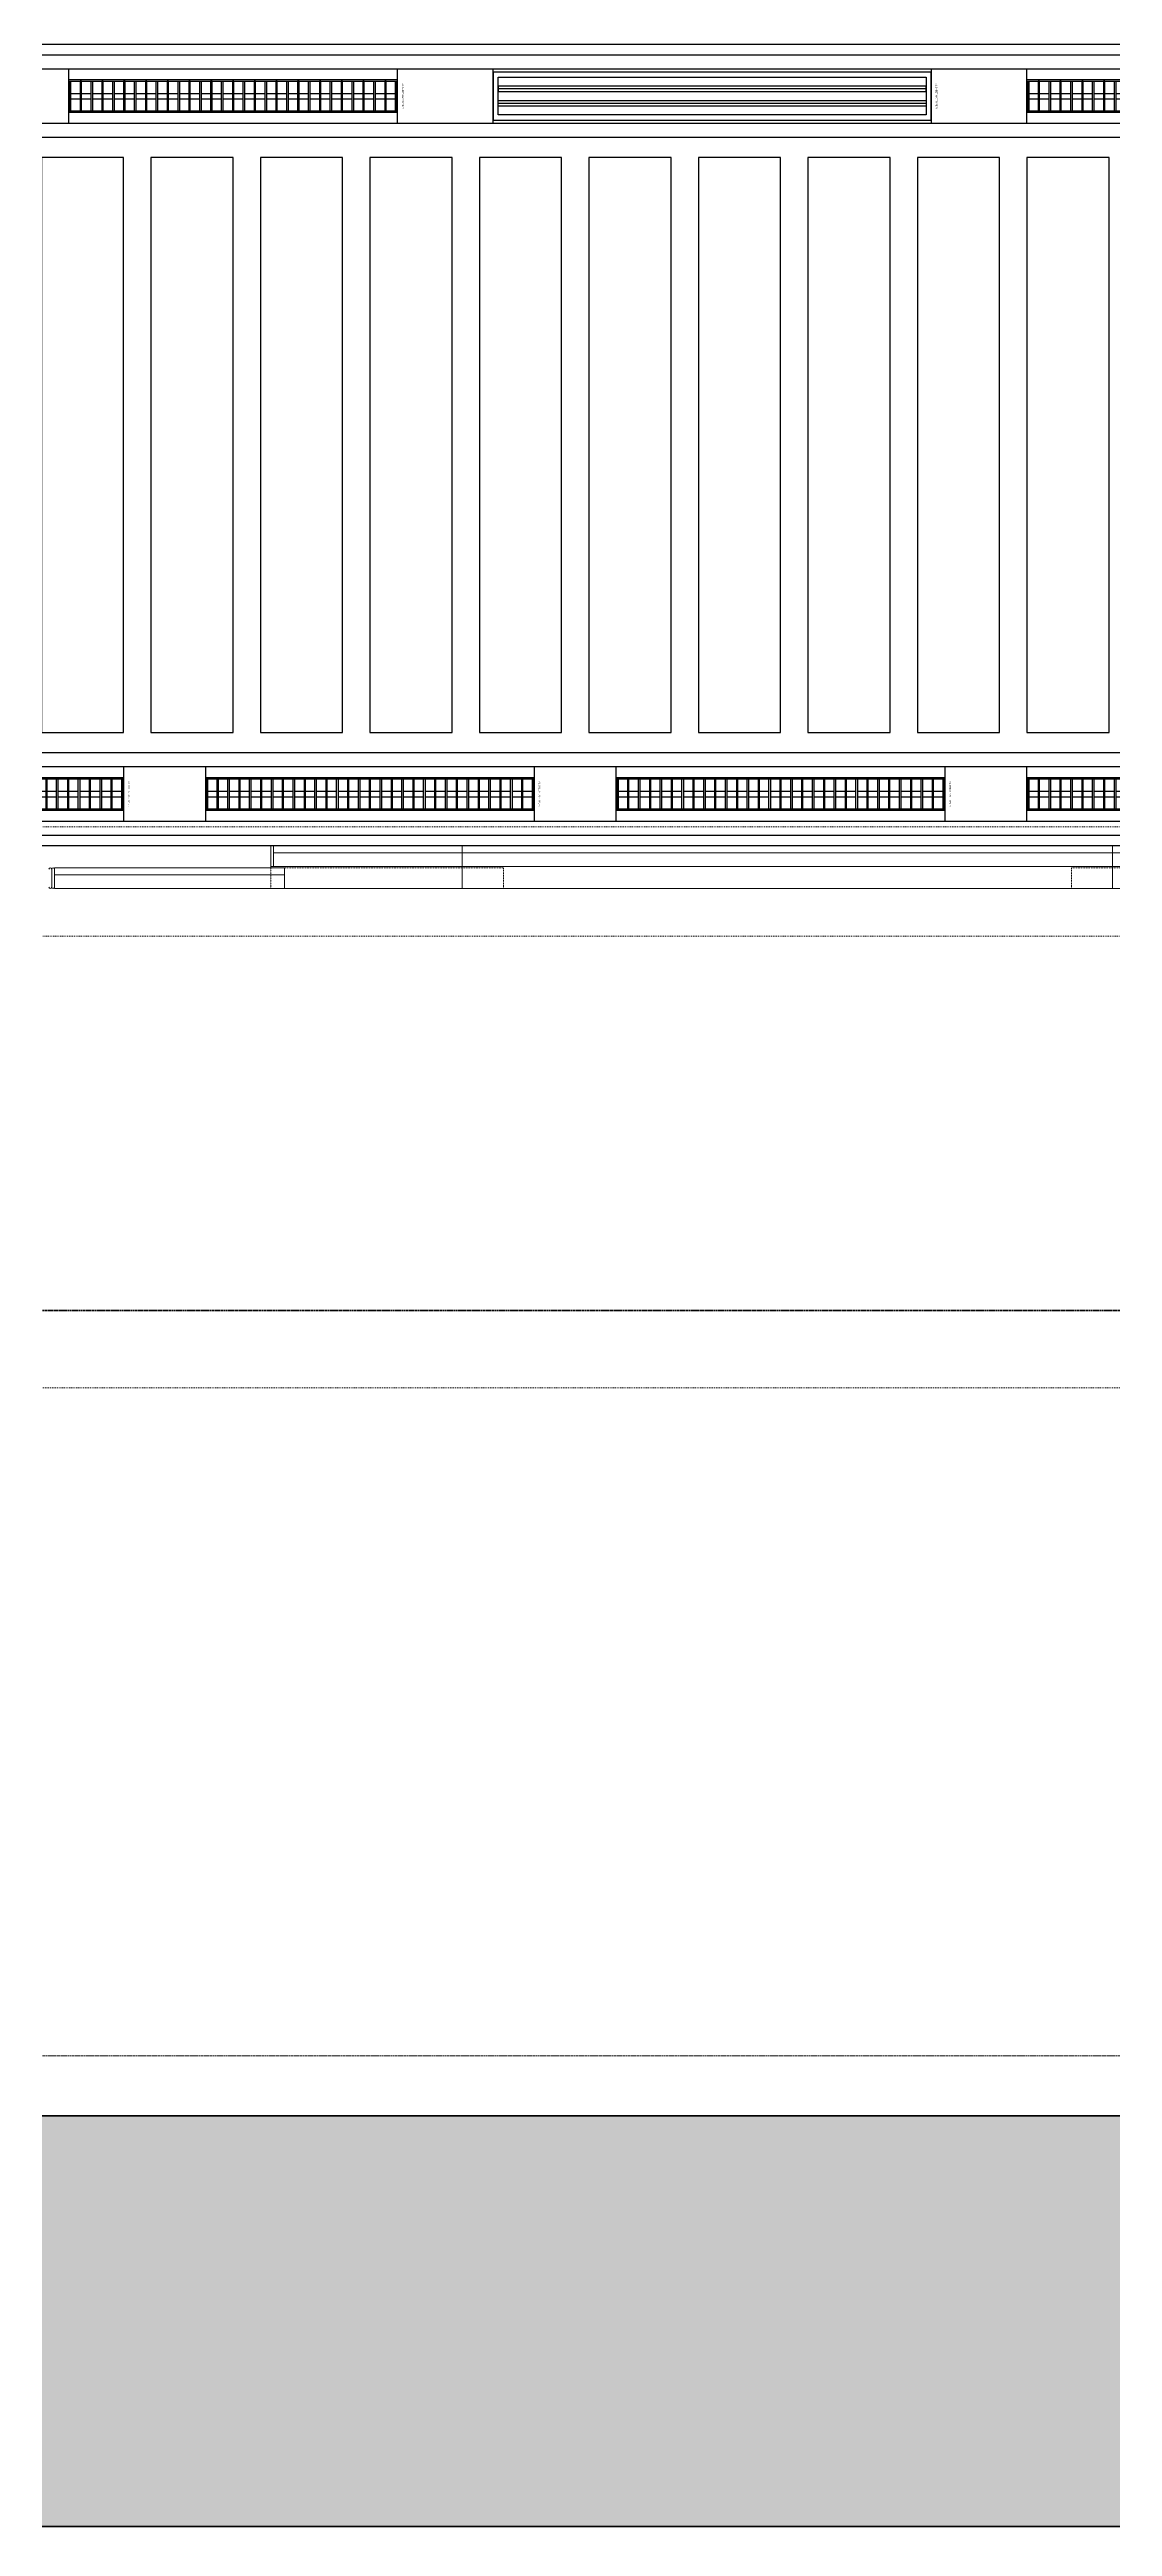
# Model space of a CAD drawing. Header units: millimetres. Extents: x -853228 to -744682, y -17776 to 32484.
# Drawn here: x -846503 to -842620, y -6041 to 3009 of the extents above; entities that cross this region are included whole.
import ezdxf
from ezdxf.enums import TextEntityAlignment as Align
from ezdxf.xclip import XClip

# ---------------------------------------------------------------- set-up
doc = ezdxf.new("R2010")
doc.units = ezdxf.units.MM
doc.header["$XCLIPFRAME"] = 0
for name, pattern in [('DASH', [6.35, 3.175, -3.175]), ('DPA_Grid _ Level 100', [10, 5.5, -1.6, 1.3, -1.6]), ('DPA_Hidden 500', [1.4, 0.8, -0.6])]:
    doc.linetypes.add(name, pattern=pattern)
for name, color, linetype in [('000 - WIPEOUT', 250, 'Continuous'), ('001 - ASCESSORIES', 251, 'Continuous'), ('008 - LIGHTING', 1, 'Continuous'), ('A04_TUBE SERIES', 2, 'Continuous'), ('A11_ALU.SOLID SHEET', 2, 'Continuous')]:
    doc.layers.add(name, color=color, linetype=linetype)
for name, color, linetype, lineweight in [('A-FLOR-E', 2, 'Continuous', 35), ('A-GENM', 1, 'Continuous', 9), ('A-GENM-HDLN', 2, 'DPA_Hidden 500', 9), ('A-WALL', 5, 'Continuous', 35), ('A-WALL-PATT', 1, 'Continuous', 9), ('G-ANNO-SECL', 3, 'Continuous', 9), ('Q-SPCQ', 2, 'Continuous', 9), ('Q-SPCQ-HDLN', 2, 'DASH', 9), ('S-GRID', 251, 'Continuous', 9)]:
    doc.layers.add(name, color=color, linetype=linetype, lineweight=lineweight)

# ---------------------------------------------------------------- blocks, each defined once
blk = doc.blocks.new('DPA_Speciality_PlatformScreenDoor - Length_135300-12767973-4281-01 ENLARGED LOWER PLATFORM LEVEL - REFLECTED CEILING PLAN - SHEET 2')
at = {"layer": 'A-GENM'}
for p, q in [((128962.5, -250), (129030.8, -250)), ((129030.8, -250), (128962.5, -250)), ((129057.5, -250), (128967.5, -250)), ((128967.5, -250), (129057.5, -250)), ((129031.6, -250), (129160.3, -250)), ((129160.3, -250), (129031.6, -250)), ((129067.5, -250), (129157.5, -250)), ((129157.5, -250), (129067.5, -250)), ((126740.3, -330), (126864.1, -330)), ((126750.9, -330), (126804, -330)), ((126800.4, -330), (126853.5, -330)), ((128232.8, -330), (128356.6, -330)), ((128243.4, -330), (128296.5, -330)), ((128292.9, -330), (128346, -330))]:
    blk.add_line(p, q, dxfattribs=at)
at = {"layer": 'A-GENM-HDLN'}
for p, q in [((124887.5, -175), (125737.5, -175)), ((125737.5, -250), (125737.5, -175)), ((127812.5, -250), (127812.5, -175)), ((128662.5, -175), (127812.5, -175)), ((128662.5, -175), (128662.5, -250)), ((124887.5, -250), (125737.5, -250)), ((128662.5, -250), (127812.5, -250))]:
    blk.add_line(p, q, dxfattribs=at)
at = {"layer": 'Q-SPCQ', "linetype": 'DASH', "lineweight": 9}
blk.add_line((61742.7, 1650), (132340.1, 1650), dxfattribs=at)
at = {"layer": 'Q-SPCQ'}
for p, q in [((124887.5, -175), (125587.5, -175)), ((125587.5, -175), (125587.5, -330)), ((125587.5, -175), (127962.5, -175)), ((125587.5, -330), (125587.5, -175)), ((125587.5, -200), (125587.5, -175.9)), ((125587.5, -175.9), (125587.5, -200)), ((127962.5, -175), (127962.5, -330)), ((127962.5, -175), (128662.5, -175)), ((127962.5, -330), (127962.5, -175)), ((127962.5, -200), (127962.5, -175.9)), ((127962.5, -175.9), (127962.5, -200)), ((128612.5, -175), (129452.5, -175)), ((129452.5, -175), (128612.5, -175)), ((128612.5, -175), (128612.5, -225)), ((128612.5, -225), (128612.5, -175)), ((129422.5, -175), (128642.5, -175)), ((128642.5, -175), (129422.5, -175)), ((128642.5, -175), (129422.5, -175)), ((129422.5, -175), (128642.5, -175)), ((129452.5, -225), (129452.5, -175)), ((129452.5, -225), (129452.5, -175)), ((129452.5, -180), (129452.5, -245)), ((129452.5, -245), (129452.5, -180)), ((129462.5, -245), (129462.5, -180)), ((129462.5, -180), (129462.5, -245)), ((129462.5, -180), (129462.5, -245)), ((129462.5, -245), (129462.5, -180)), ((125587.5, -255), (124897.5, -255)), ((124897.5, -255), (125587.5, -255)), ((125587.5, -305), (125587.5, -200)), ((125587.5, -200), (125587.5, -305)), ((127962.5, -255), (125587.5, -255)), ((125587.5, -255), (127962.5, -255)), ((125587.5, -255), (125587.5, -305)), ((125587.5, -255), (125587.5, -305)), ((125587.5, -305), (125587.5, -255)), ((125587.5, -255), (125587.5, -305)), ((127912.5, -255), (125637.5, -255)), ((125637.5, -255), (127912.5, -255)), ((125647.5, -255), (127902.5, -255)), ((127902.5, -255), (125647.5, -255)), ((127962.5, -305), (127962.5, -200)), ((127962.5, -200), (127962.5, -305)), ((127962.5, -255), (128652.5, -255)), ((128652.5, -255), (127962.5, -255)), ((127962.5, -255), (127962.5, -305)), ((127962.5, -305), (127962.5, -255)), ((127962.5, -305), (127962.5, -255)), ((127962.5, -255), (127962.5, -305)), ((128012.5, -255), (128602.5, -255)), ((128602.5, -255), (128012.5, -255)), ((128602.5, -255), (128022.5, -255)), ((128022.5, -255), (128602.5, -255)), ((129452.5, -225), (128612.5, -225)), ((128612.5, -225), (129452.5, -225)), ((128612.5, -250), (128612.5, -225)), ((128612.5, -250), (128612.5, -225)), ((129452.5, -225), (128612.5, -225)), ((128612.5, -225), (128612.5, -250)), ((128612.5, -250), (128612.5, -225)), ((128612.5, -225), (129452.5, -225)), ((128612.5, -225), (129452.5, -225)), ((129452.5, -225), (128612.5, -225)), ((129452.5, -250), (128612.5, -250)), ((128612.5, -250), (129452.5, -250)), ((128612.5, -250), (129452.5, -250)), ((129452.5, -250), (128612.5, -250)), ((128642.5, -225), (129422.5, -225)), ((129422.5, -225), (128642.5, -225)), ((129422.5, -225), (128642.5, -225)), ((128642.5, -225), (129422.5, -225)), ((128652.5, -255), (128652.5, -330)), ((128662.5, -255), (128652.5, -255)), ((128652.5, -255), (128662.5, -255)), ((128652.5, -330), (128652.5, -255)), ((128652.5, -305), (128652.5, -255)), ((128652.5, -305), (128652.5, -255)), ((128662.5, -225), (129402.5, -225)), ((129402.5, -225), (128662.5, -225)), ((128662.5, -225), (129402.5, -225)), ((129402.5, -225), (128662.5, -225)), ((128662.5, -250), (129402.5, -250)), ((129402.5, -250), (128662.5, -250)), ((128662.5, -250), (129402.5, -250)), ((129402.5, -250), (128662.5, -250)), ((128662.5, -330), (128662.5, -250)), ((128662.5, -250), (128662.5, -305)), ((128662.5, -330), (128662.5, -255)), ((128662.5, -255), (128662.5, -330)), ((129452.5, -225), (129452.5, -250)), ((129452.5, -250), (129452.5, -225)), ((129452.5, -250), (129452.5, -225)), ((129452.5, -225), (129452.5, -250)), ((124887.5, -330), (125587.5, -330)), ((125587.5, -305), (124897.5, -305)), ((125587.5, -305), (124897.5, -305)), ((124897.5, -305), (125587.5, -305)), ((124897.5, -330), (125587.5, -330)), ((125577.5, -305), (125587.5, -305)), ((125587.5, -330), (125577.5, -330)), ((125587.5, -329.1), (125587.5, -305)), ((127962.5, -305), (125587.5, -305)), ((125587.5, -305), (125597.5, -305)), ((125587.5, -330), (125587.5, -305)), ((125587.5, -305), (125587.5, -330)), ((127962.5, -305), (125587.5, -305)), ((125587.5, -305), (127962.5, -305)), ((125587.5, -305), (125587.5, -329.1)), ((125587.5, -330), (125587.5, -305)), ((125587.5, -305), (125587.5, -330)), ((125587.5, -330), (127962.5, -330)), ((125597.5, -330), (125587.5, -330)), ((125587.5, -330), (127962.5, -330)), ((125597.5, -305), (127952.5, -305)), ((125597.5, -305), (127952.5, -305)), ((127952.5, -305), (125597.5, -305)), ((127952.5, -330), (125597.5, -330)), ((125597.5, -330), (127952.5, -330)), ((127952.5, -330), (125597.5, -330)), ((127912.5, -305), (125637.5, -305)), ((125637.5, -305), (127912.5, -305)), ((127902.5, -305), (125647.5, -305)), ((125647.5, -305), (127902.5, -305)), ((127902.5, -305), (125647.5, -305)), ((125647.5, -305), (127902.5, -305)), ((125647.5, -305), (127902.5, -305)), ((127902.5, -305), (125647.5, -305)), ((127902.5, -330), (125647.5, -330)), ((125647.5, -330), (127902.5, -330)), ((127902.5, -330), (125647.5, -330)), ((125647.5, -330), (127902.5, -330)), ((127952.5, -305), (127962.5, -305)), ((127962.5, -330), (127952.5, -330)), ((127962.5, -329.1), (127962.5, -305)), ((127962.5, -305), (127972.5, -305)), ((128652.5, -305), (127962.5, -305)), ((127962.5, -305), (127962.5, -330)), ((127962.5, -330), (127962.5, -305)), ((127962.5, -305), (128652.5, -305)), ((128652.5, -305), (127962.5, -305)), ((127962.5, -305), (127962.5, -329.1)), ((127962.5, -330), (127962.5, -305)), ((127962.5, -305), (127962.5, -330)), ((127962.5, -330), (128662.5, -330)), ((127962.5, -330), (128652.5, -330)), ((127972.5, -330), (127962.5, -330)), ((127972.5, -305), (128652.5, -305)), ((128652.5, -305), (127972.5, -305)), ((127972.5, -305), (128652.5, -305)), ((128652.5, -330), (127972.5, -330)), ((128652.5, -330), (127972.5, -330)), ((127972.5, -330), (128652.5, -330)), ((128012.5, -305), (128602.5, -305)), ((128602.5, -305), (128012.5, -305)), ((128022.5, -305), (128602.5, -305)), ((128602.5, -305), (128022.5, -305)), ((128022.5, -305), (128602.5, -305)), ((128602.5, -305), (128022.5, -305)), ((128602.5, -305), (128022.5, -305)), ((128022.5, -305), (128602.5, -305)), ((128022.5, -330), (128602.5, -330)), ((128602.5, -330), (128022.5, -330)), ((128022.5, -330), (128602.5, -330)), ((128602.5, -330), (128022.5, -330)), ((128652.5, -330), (128652.5, -305)), ((128652.5, -330), (128652.5, -305)), ((128652.5, -305), (128652.5, -330)), ((128652.5, -330), (128652.5, -305)), ((128652.5, -330), (128662.5, -330)), ((128662.5, -330), (128652.5, -330)), ((128662.5, -305), (128662.5, -329.1))]:
    blk.add_line(p, q, dxfattribs=at)
for centre, start, end in [((129457.5, -180), 0, 180), ((129457.5, -180), 135, 180), ((129457.5, -180), 60, 120), ((129457.5, -180), 360, 30), ((129467.5, -180), 0, 180), ((129467.5, -180), 150, 180), ((129467.5, -180), 60, 120), ((129457.5, -245), 180, 210), ((129457.5, -245), 180, 0), ((129457.5, -245), 240, 300), ((129457.5, -245), 330, 0), ((129467.5, -245), 180, 210), ((129467.5, -245), 180, 360), ((129467.5, -245), 240, 300)]:
    blk.add_arc(centre, 5, start, end, dxfattribs=at)
at = {"layer": 'Q-SPCQ-HDLN'}
for p, q in [((132340.1, 0), (61742.7, 0)), ((132340.1, -330), (61742.7, -330)), ((132340.1, -400), (61742.7, -400))]:
    blk.add_line(p, q, dxfattribs=at)
blk = doc.blocks.new('*U393')
at = {"layer": 'S-GRID', "linetype": 'DPA_Grid _ Level 100'}
blk.add_line((22800, -7900), (-50209.7, -7900), dxfattribs=at)
blk = doc.blocks.new('DPA_Speciality_PlatformScreenDoor - Length_135300-12767973-4180-01 LOWER PLATFORM LEVEL - REFLECTED CEILING PLAN')
at = {"layer": 'A-GENM'}
for p, q in [((128962.5, -250), (129152.6, -250)), ((129152.6, -250), (128962.5, -250)), ((129057.5, -250), (128967.5, -250)), ((128967.5, -250), (129057.5, -250)), ((129067.5, -250), (129157.5, -250)), ((129157.5, -250), (129067.5, -250)), ((126740.3, -330), (126864.1, -330)), ((126750.9, -330), (126804, -330)), ((126800.4, -330), (126853.5, -330)), ((128232.8, -330), (128356.6, -330)), ((128243.4, -330), (128296.5, -330)), ((128292.9, -330), (128346, -330))]:
    blk.add_line(p, q, dxfattribs=at)
at = {"layer": 'A-GENM-HDLN'}
for p, q in [((124887.5, -175), (125737.5, -175)), ((125737.5, -250), (125737.5, -175)), ((127812.5, -250), (127812.5, -175)), ((128662.5, -175), (127812.5, -175)), ((128662.5, -175), (128662.5, -250)), ((124887.5, -250), (125737.5, -250)), ((128662.5, -250), (127812.5, -250))]:
    blk.add_line(p, q, dxfattribs=at)
at = {"layer": 'Q-SPCQ', "linetype": 'DASH'}
blk.add_line((1000, 1650), (134300, 1650), dxfattribs=at)
at = {"layer": 'Q-SPCQ'}
for p, q in [((124887.5, -175), (125587.5, -175)), ((125587.5, -175), (125587.5, -330)), ((125587.5, -175), (127962.5, -175)), ((125587.5, -330), (125587.5, -175)), ((127962.5, -175), (127962.5, -330)), ((127962.5, -175), (128662.5, -175)), ((127962.5, -330), (127962.5, -175)), ((128612.5, -175), (129452.5, -175)), ((129452.5, -175), (128612.5, -175)), ((128612.5, -175), (128612.5, -225)), ((128612.5, -225), (128612.5, -175)), ((129422.5, -175), (128642.5, -175)), ((128642.5, -175), (129422.5, -175)), ((128642.5, -175), (129422.5, -175)), ((129422.5, -175), (128642.5, -175)), ((129452.5, -225), (129452.5, -175)), ((129452.5, -225), (129452.5, -175)), ((129452.5, -180), (129452.5, -245)), ((129452.5, -245), (129452.5, -180)), ((129462.5, -245), (129462.5, -180)), ((129462.5, -180), (129462.5, -245)), ((129462.5, -180), (129462.5, -245)), ((129462.5, -245), (129462.5, -180)), ((125587.5, -255), (124897.5, -255)), ((124897.5, -255), (125587.5, -255)), ((125587.5, -200), (125587.5, -187.5)), ((125587.5, -187.5), (125587.5, -200)), ((125587.5, -305), (125587.5, -200)), ((125587.5, -200), (125587.5, -305)), ((127962.5, -255), (125587.5, -255)), ((125587.5, -255), (125587.5, -305)), ((125587.5, -255), (125587.5, -305)), ((125587.5, -305), (125587.5, -255)), ((125587.5, -255), (125587.5, -305)), ((125590.6, -255), (127962.5, -255)), ((127912.5, -255), (125637.5, -255)), ((125637.5, -255), (127912.5, -255)), ((125647.5, -255), (127902.5, -255)), ((127902.5, -255), (125647.5, -255)), ((127962.5, -200), (127962.5, -187.5)), ((127962.5, -187.5), (127962.5, -200)), ((127962.5, -305), (127962.5, -200)), ((127962.5, -200), (127962.5, -305)), ((127962.5, -255), (128652.5, -255)), ((128652.5, -255), (127962.5, -255)), ((127962.5, -255), (127962.5, -305)), ((127962.5, -305), (127962.5, -255)), ((127962.5, -305), (127962.5, -255)), ((127962.5, -255), (127962.5, -305)), ((128012.5, -255), (128602.5, -255)), ((128602.5, -255), (128012.5, -255)), ((128602.5, -255), (128022.5, -255)), ((128022.5, -255), (128602.5, -255)), ((129452.5, -225), (128612.5, -225)), ((128612.5, -225), (129452.5, -225)), ((128612.5, -250), (128612.5, -225)), ((128612.5, -250), (128612.5, -225)), ((129452.5, -225), (128612.5, -225)), ((128612.5, -225), (128612.5, -250)), ((128612.5, -250), (128612.5, -225)), ((128612.5, -225), (129452.5, -225)), ((128612.5, -225), (129452.5, -225)), ((129452.5, -225), (128612.5, -225)), ((129452.5, -250), (128612.5, -250)), ((128612.5, -250), (129452.5, -250)), ((128612.5, -250), (129452.5, -250)), ((129452.5, -250), (128612.5, -250)), ((128642.5, -225), (129422.5, -225)), ((129422.5, -225), (128642.5, -225)), ((129422.5, -225), (128642.5, -225)), ((128642.5, -225), (129422.5, -225)), ((128652.5, -255), (128652.5, -330)), ((128662.5, -255), (128652.5, -255)), ((128652.5, -255), (128662.5, -255)), ((128652.5, -330), (128652.5, -255)), ((128652.5, -305), (128652.5, -255)), ((128652.5, -305), (128652.5, -255)), ((128662.5, -225), (129402.5, -225)), ((129402.5, -225), (128662.5, -225)), ((128662.5, -225), (129402.5, -225)), ((129402.5, -225), (128662.5, -225)), ((128662.5, -250), (129402.5, -250)), ((129402.5, -250), (128662.5, -250)), ((128662.5, -250), (129402.5, -250)), ((129402.5, -250), (128662.5, -250)), ((128662.5, -330), (128662.5, -250)), ((128662.5, -250), (128662.5, -305)), ((128662.5, -330), (128662.5, -255)), ((128662.5, -255), (128662.5, -330)), ((129452.5, -225), (129452.5, -250)), ((129452.5, -250), (129452.5, -225)), ((129452.5, -250), (129452.5, -225)), ((129452.5, -225), (129452.5, -250)), ((124887.5, -330), (125587.5, -330)), ((125587.5, -305), (124897.5, -305)), ((125587.5, -305), (124897.5, -305)), ((124897.5, -305), (125587.5, -305)), ((124897.5, -330), (125587.5, -330)), ((125577.5, -305), (125587.5, -305)), ((125587.5, -330), (125577.5, -330)), ((125587.5, -317.5), (125587.5, -305)), ((127962.5, -305), (125587.5, -305)), ((125587.5, -330), (125587.5, -305)), ((125587.5, -305), (125587.5, -330)), ((125587.5, -305), (127962.5, -305)), ((125587.5, -305), (125587.5, -317.5)), ((125587.5, -330), (125587.5, -305)), ((125587.5, -305), (125587.5, -330)), ((125587.5, -330), (127962.5, -330)), ((125590.6, -305), (125597.5, -305)), ((127962.5, -305), (125590.6, -305)), ((125590.6, -330), (127962.5, -330)), ((125597.5, -330), (125590.6, -330)), ((125597.5, -305), (127952.5, -305)), ((125597.5, -305), (127952.5, -305)), ((127952.5, -305), (125597.5, -305)), ((127952.5, -330), (125597.5, -330)), ((125597.5, -330), (127952.5, -330)), ((127952.5, -330), (125597.5, -330)), ((127912.5, -305), (125637.5, -305)), ((125637.5, -305), (127912.5, -305)), ((127902.5, -305), (125647.5, -305)), ((125647.5, -305), (127902.5, -305)), ((127902.5, -305), (125647.5, -305)), ((125647.5, -305), (127902.5, -305)), ((125647.5, -305), (127902.5, -305)), ((127902.5, -305), (125647.5, -305)), ((127902.5, -330), (125647.5, -330)), ((125647.5, -330), (127902.5, -330)), ((127902.5, -330), (125647.5, -330)), ((125647.5, -330), (127902.5, -330)), ((127952.5, -305), (127962.5, -305)), ((127962.5, -330), (127952.5, -330)), ((127962.5, -317.5), (127962.5, -305)), ((127962.5, -305), (127972.5, -305)), ((128652.5, -305), (127962.5, -305)), ((127962.5, -305), (127962.5, -330)), ((127962.5, -330), (127962.5, -305)), ((127962.5, -305), (128652.5, -305)), ((128652.5, -305), (127962.5, -305)), ((127962.5, -305), (127962.5, -317.5)), ((127962.5, -330), (127962.5, -305)), ((127962.5, -305), (127962.5, -330)), ((127962.5, -330), (128662.5, -330)), ((127962.5, -330), (128652.5, -330)), ((127972.5, -330), (127962.5, -330)), ((127972.5, -305), (128652.5, -305)), ((128652.5, -305), (127972.5, -305)), ((127972.5, -305), (128652.5, -305)), ((128652.5, -330), (127972.5, -330)), ((128652.5, -330), (127972.5, -330)), ((127972.5, -330), (128652.5, -330)), ((128012.5, -305), (128602.5, -305)), ((128602.5, -305), (128012.5, -305)), ((128022.5, -305), (128602.5, -305)), ((128602.5, -305), (128022.5, -305)), ((128022.5, -305), (128602.5, -305)), ((128602.5, -305), (128022.5, -305)), ((128602.5, -305), (128022.5, -305)), ((128022.5, -305), (128602.5, -305)), ((128022.5, -330), (128602.5, -330)), ((128602.5, -330), (128022.5, -330)), ((128022.5, -330), (128602.5, -330)), ((128602.5, -330), (128022.5, -330)), ((128652.5, -330), (128652.5, -305)), ((128652.5, -330), (128652.5, -305)), ((128652.5, -305), (128652.5, -330)), ((128652.5, -330), (128652.5, -305)), ((128652.5, -330), (128662.5, -330)), ((128662.5, -330), (128652.5, -330)), ((128662.5, -305), (128662.5, -317.5))]:
    blk.add_line(p, q, dxfattribs=at)
for centre, start, end in [((129457.5, -180), 360, 180), ((129457.5, -180), 0, 180), ((129467.5, -180), 0, 180), ((129467.5, -180), 0, 180), ((129457.5, -245), 180, 360), ((129457.5, -245), 180, 0), ((129467.5, -245), 180, 360), ((129467.5, -245), 180, 360)]:
    blk.add_arc(centre, 5, start, end, dxfattribs=at)
at = {"layer": 'Q-SPCQ-HDLN'}
for p, q in [((135200, 0), (-100, 0)), ((135200, -330), (-100, -330)), ((135200, -400), (-100, -400))]:
    blk.add_line(p, q, dxfattribs=at)
blk = doc.blocks.new('C-1-PP19-AR-4180-01-B_20250908-040939_EXDOWNLIGHT')
at = {"layer": 'Q-SPCQ', "rotation": 180}
blk.add_blockref('DPA_Speciality_PlatformScreenDoor - Length_135300-12767973-4180-01 LOWER PLATFORM LEVEL - REFLECTED CEILING PLAN', (27650, -3810), dxfattribs=at)
blk = doc.blocks.new('*U627')
at = {"color": 1}
blk.add_wipeout([(600, -60), (-600, -60), (-600, 60), (600, 60)], dxfattribs=at).dxf.layer = '000 - WIPEOUT'
at = {"layer": '001 - ASCESSORIES', "color": 0}
blk.add_lwpolyline([(600, -60), (-600, -60), (-600, 60), (600, 60)], close=True, dxfattribs=at)
at = {"layer": '001 - ASCESSORIES'}
for points in [[(-593.5, -55), (-598.5, -55), (-598.5, 55), (-593.5, 55)], [(595, -55), (-595, -55), (-595, 55), (595, 55)], [(-558.8, -55), (-553.8, -55), (-553.8, 55), (-558.8, 55)], [(-514, -55), (-519, -55), (-519, 55), (-514, 55)], [(-479.3, -55), (-474.3, -55), (-474.3, 55), (-479.3, 55)], [(-434.6, -55), (-439.6, -55), (-439.6, 55), (-434.6, 55)], [(-399.8, -55), (-394.8, -55), (-394.8, 55), (-399.8, 55)], [(-355.1, -55), (-360.1, -55), (-360.1, 55), (-355.1, 55)], [(-320.4, -55), (-315.4, -55), (-315.4, 55), (-320.4, 55)], [(-275.6, -55), (-280.6, -55), (-280.6, 55), (-275.6, 55)], [(-240.9, -55), (-235.9, -55), (-235.9, 55), (-240.9, 55)], [(-196.2, -55), (-201.2, -55), (-201.2, 55), (-196.2, 55)], [(-161.4, -55), (-156.4, -55), (-156.4, 55), (-161.4, 55)], [(-116.7, -55), (-121.7, -55), (-121.7, 55), (-116.7, 55)], [(-82, -55), (-77, -55), (-77, 55), (-82, 55)], [(-37.2, -55), (-42.2, -55), (-42.2, 55), (-37.2, 55)], [(-2.5, -55), (2.5, -55), (2.5, 55), (-2.5, 55)], [(42.2, -55), (37.2, -55), (37.2, 55), (42.2, 55)], [(77, -55), (82, -55), (82, 55), (77, 55)], [(121.7, -55), (116.7, -55), (116.7, 55), (121.7, 55)], [(156.4, -55), (161.4, -55), (161.4, 55), (156.4, 55)], [(201.2, -55), (196.2, -55), (196.2, 55), (201.2, 55)], [(235.9, -55), (240.9, -55), (240.9, 55), (235.9, 55)], [(280.6, -55), (275.6, -55), (275.6, 55), (280.6, 55)], [(315.4, -55), (320.4, -55), (320.4, 55), (315.4, 55)], [(360.1, -55), (355.1, -55), (355.1, 55), (360.1, 55)], [(394.8, -55), (399.8, -55), (399.8, 55), (394.8, 55)], [(439.6, -55), (434.6, -55), (434.6, 55), (439.6, 55)], [(474.3, -55), (479.3, -55), (479.3, 55), (474.3, 55)], [(519, -55), (514, -55), (514, 55), (519, 55)], [(553.8, -55), (558.8, -55), (558.8, 55), (553.8, 55)], [(598.5, -55), (593.5, -55), (593.5, 55), (598.5, 55)]]:
    blk.add_lwpolyline(points, close=True, dxfattribs=at)
for points in [[(-593.5, 10), (-558.8, 10)], [(-553.8, 10), (-519, 10)], [(-514, 10), (-479.3, 10)], [(-474.3, 10), (-439.6, 10)], [(-434.6, 10), (-399.8, 10)], [(-394.8, 10), (-360.1, 10)], [(-355.1, 10), (-320.4, 10)], [(-315.4, 10), (-280.6, 10)], [(-275.6, 10), (-240.9, 10)], [(-235.9, 10), (-201.2, 10)], [(-196.2, 10), (-161.4, 10)], [(-156.4, 10), (-121.7, 10)], [(-116.7, 10), (-82, 10)], [(-77, 10), (-42.2, 10)], [(-37.2, 10), (-2.5, 10)], [(2.5, 10), (37.2, 10)], [(42.2, 10), (77, 10)], [(82, 10), (116.7, 10)], [(121.7, 10), (156.4, 10)], [(161.4, 10), (196.2, 10)], [(201.2, 10), (235.9, 10)], [(240.9, 10), (275.6, 10)], [(280.6, 10), (315.4, 10)], [(320.4, 10), (355.1, 10)], [(360.1, 10), (394.8, 10)], [(399.8, 10), (434.6, 10)], [(439.6, 10), (474.3, 10)], [(479.3, 10), (514, 10)], [(519, 10), (553.8, 10)], [(558.8, 10), (593.5, 10)], [(-593.5, -10), (-558.8, -10)], [(-553.8, -10), (-519, -10)], [(-514, -10), (-479.3, -10)], [(-474.3, -10), (-439.6, -10)], [(-434.6, -10), (-399.8, -10)], [(-394.8, -10), (-360.1, -10)], [(-355.1, -10), (-320.4, -10)], [(-315.4, -10), (-280.6, -10)], [(-275.6, -10), (-240.9, -10)], [(-235.9, -10), (-201.2, -10)], [(-196.2, -10), (-161.4, -10)], [(-156.4, -10), (-121.7, -10)], [(-116.7, -10), (-82, -10)], [(-77, -10), (-42.2, -10)], [(-37.2, -10), (-2.5, -10)], [(2.5, -10), (37.2, -10)], [(42.2, -10), (77, -10)], [(82, -10), (116.7, -10)], [(121.7, -10), (156.4, -10)], [(161.4, -10), (196.2, -10)], [(201.2, -10), (235.9, -10)], [(240.9, -10), (275.6, -10)], [(280.6, -10), (315.4, -10)], [(320.4, -10), (355.1, -10)], [(360.1, -10), (394.8, -10)], [(399.8, -10), (434.6, -10)], [(439.6, -10), (474.3, -10)], [(479.3, -10), (514, -10)], [(519, -10), (553.8, -10)], [(558.8, -10), (593.5, -10)]]:
    blk.add_lwpolyline(points, dxfattribs=at)
blk = doc.blocks.new('*U880')
at = {"layer": 'A11_ALU.SOLID SHEET', "color": 0}
blk.add_lwpolyline([(350, -98.8), (350, 98.8), (0, 98.8), (0, -98.8)], close=True, dxfattribs=at)
at = {"layer": 'Defpoints', "color": 250}
blk.add_point((0, 0), dxfattribs=at)
blk.add_text('AL.SHEET-HAT-TYPE-R', height=6, rotation=270, dxfattribs=at).set_placement((15, 0), align=Align.BOTTOM_CENTER)
blk = doc.blocks.new('*U629')
at = {"layer": '001 - ASCESSORIES', "color": 0, "linetype": 'ByBlock'}
blk.add_lwpolyline([(800, 87.5), (-800, 87.5), (-800, -87.5), (800, -87.5)], close=True, dxfattribs=at)
at = {"layer": '001 - ASCESSORIES', "linetype": 'ByBlock'}
for points in [[(-781.5, 69), (781.5, 69), (781.5, -69), (-781.5, -69)], [(781.5, 36.3), (-781.5, 36.3), (-781.5, 16.3), (781.5, 16.3)], [(-781.5, -16.3), (781.5, -16.3), (781.5, -36.3), (-781.5, -36.3)]]:
    blk.add_lwpolyline(points, close=True, dxfattribs=at)
for points in [[(781.5, 26.3), (-781.5, 26.3)], [(-781.5, -26.3), (781.5, -26.3)]]:
    blk.add_lwpolyline(points, dxfattribs=at)
blk = doc.blocks.new('*U882')
blk.add_attdef('EXTR.OVL-LENGTH_', (-25, -59.1), '', height=5)
blk.add_wipeout([(-25, 0), (25, 0), (25, 67400), (-25, 67400)]).dxf.layer = '000 - WIPEOUT'
at = {"layer": 'A04_TUBE SERIES', "color": 0}
blk.add_lwpolyline([(-25, 0), (25, 0), (25, 67400), (-25, 67400)], close=True, dxfattribs=at)
blk = doc.blocks.new('*U883')
blk.add_attdef('EXTR.OVL-LENGTH_', (-25, -59.1), '', height=5)
blk.add_wipeout([(-25, 0), (25, 0), (25, 67400), (-25, 67400)]).dxf.layer = '000 - WIPEOUT'
at = {"layer": 'A04_TUBE SERIES', "color": 0}
blk.add_lwpolyline([(-25, 0), (25, 0), (25, 67400), (-25, 67400)], close=True, dxfattribs=at)
blk = doc.blocks.new('*U881')
at = {"layer": 'A11_ALU.SOLID SHEET', "color": 0}
blk.add_lwpolyline([(300, -98.8), (300, 98.8), (0, 98.8), (0, -98.8)], close=True, dxfattribs=at)
at = {"layer": 'Defpoints', "color": 250}
blk.add_point((0, 0), dxfattribs=at)
blk.add_text('AL.SHEET-HAT-TYPE-R', height=6, rotation=270, dxfattribs=at).set_placement((15, 0), align=Align.BOTTOM_CENTER)
blk = doc.blocks.new('*U884')
blk.add_attdef('EXTR.OVL-LENGTH_', (-25, -59.1), '', height=5)
blk.add_wipeout([(-25, 0), (25, 0), (25, 67400), (-25, 67400)]).dxf.layer = '000 - WIPEOUT'
at = {"layer": 'A04_TUBE SERIES', "color": 0}
blk.add_lwpolyline([(-25, 0), (25, 0), (25, 67400), (-25, 67400)], close=True, dxfattribs=at)
blk = doc.blocks.new('*U885')
blk.add_attdef('EXTR.OVL-LENGTH_', (-25, -59.1), '', height=5)
blk.add_wipeout([(-25, 0), (25, 0), (25, 67400), (-25, 67400)]).dxf.layer = '000 - WIPEOUT'
at = {"layer": 'A04_TUBE SERIES', "color": 0}
blk.add_lwpolyline([(-25, 0), (25, 0), (25, 67400), (-25, 67400)], close=True, dxfattribs=at)
blk = doc.blocks.new('*U891')
at = {"color": 3}
for points in [[(-1050, 28350), (1050, 28350), (1050, 28050), (-1050, 28050)], [(-1050, 27950), (1050, 27950), (1050, 27650), (-1050, 27650)], [(-1050, 27550), (1050, 27550), (1050, 27250), (-1050, 27250)], [(-1050, 27150), (1050, 27150), (1050, 26850), (-1050, 26850)], [(-1050, 26750), (1050, 26750), (1050, 26450), (-1050, 26450)], [(-1050, 26350), (1050, 26350), (1050, 26050), (-1050, 26050)], [(-1050, 25950), (1050, 25950), (1050, 25650), (-1050, 25650)], [(-1050, 25550), (1050, 25550), (1050, 25250), (-1050, 25250)], [(-1050, 25150), (1050, 25150), (1050, 24850), (-1050, 24850)], [(-1050, 24750), (1050, 24750), (1050, 24450), (-1050, 24450)]]:
    blk.add_wipeout(points, dxfattribs=at).dxf.layer = '000 - WIPEOUT'
at = {"layer": 'A11_ALU.SOLID SHEET', "color": 0, "linetype": 'ByBlock'}
for points in [[(-1050, 28050), (1050, 28050), (1050, 28350), (-1050, 28350)], [(-1050, 27650), (1050, 27650), (1050, 27950), (-1050, 27950)], [(-1050, 27250), (1050, 27250), (1050, 27550), (-1050, 27550)], [(-1050, 26850), (1050, 26850), (1050, 27150), (-1050, 27150)], [(-1050, 26450), (1050, 26450), (1050, 26750), (-1050, 26750)], [(-1050, 26050), (1050, 26050), (1050, 26350), (-1050, 26350)], [(-1050, 25650), (1050, 25650), (1050, 25950), (-1050, 25950)], [(-1050, 25250), (1050, 25250), (1050, 25550), (-1050, 25550)], [(-1050, 24850), (1050, 24850), (1050, 25150), (-1050, 25150)], [(-1050, 24450), (1050, 24450), (1050, 24750), (-1050, 24750)]]:
    blk.add_lwpolyline(points, close=True, dxfattribs=at)
blk = doc.blocks.new('*U986')
blk.add_lwpolyline([(-107450, -550), (27650, -550), (27650, -3480), (-107450, -3480)], close=True)
at = {"layer": '008 - LIGHTING'}
blk.add_blockref('*U629', (-99400, -740), dxfattribs=at)
blk.add_blockref('*U629', (-99400, -740), dxfattribs=at)
blk.add_blockref('*U629', (-99400, -740), dxfattribs=at)
at = {"layer": 'A11_ALU.SOLID SHEET', "color": 1}
for name, p in [('*U880', (-102100, -740)), ('*U880', (-100550, -740)), ('*U880', (-98600, -740)), ('*U881', (-101550, -3290)), ('*U881', (-100050, -3290)), ('*U881', (-98550, -3290))]:
    blk.add_blockref(name, p, dxfattribs=at)
at = {"layer": '008 - LIGHTING'}
for p in [(-101150, -740), (-97650, -740), (-102150, -3290), (-100650, -3290), (-99150, -3290), (-97650, -3290)]:
    blk.add_blockref('*U627', p, dxfattribs=at)
at = {"layer": 'A11_ALU.SOLID SHEET', "linetype": 'ByBlock', "rotation": 90}
blk.add_blockref('*U891', (-73500, -2015), dxfattribs=at)
at = {"layer": '008 - LIGHTING'}
for p in [(-101150, -740), (-97650, -740), (-102150, -3290), (-100650, -3290), (-99150, -3290), (-97650, -3290)]:
    blk.add_blockref('*U627', p, dxfattribs=at)
for p in [(-101150, -740), (-97650, -740), (-102150, -3290), (-100650, -3290), (-99150, -3290), (-97650, -3290)]:
    blk.add_blockref('*U627', p, dxfattribs=at)
at = {"layer": 'A04_TUBE SERIES', "linetype": 'ByBlock', "rotation": 270}
for name, p in [('*U883', (-107350, -615)), ('*U882', (-107350, -865)), ('*U884', (-107350, -3165)), ('*U885', (-107350, -3415))]:
    blk.add_blockref(name, p, dxfattribs=at)

msp = doc.modelspace()

# ---------------------------------------------------------------- hatches: boundary and pattern name
at = {"layer": 'A-WALL-PATT', "lineweight": 9}
h = msp.add_hatch(dxfattribs=at)
h.set_pattern_fill('FP_1', color=256, style=0, pattern_type=2)
h.set_pattern_definition([(50, (0, 0), (728.7365, -63.75582), [76.2, -838.2]), (355, (0, 0), (-140.9716, 764.2276), [60.96, -670.56]), (100.451, (60.7, -5.3), (587.77, 700.46675), [64.76, -712.36]), (46.184, (0, 203.2), (1084.3162, -168.171), [114.3, -1257.3]), (96.636, (90.4, 189.2), (949.6099, 989.7098), [97.14, -1068.54]), (351.184, (0, 203.2), (949.6206, 989.7012), [91.44, -1005.84]), (21, (101.6, 152.4), (606.45787, -409.06057), [76.2, -838.2]), (326, (101.6, 152.4), (247.20834, 736.7529), [60.96, -670.56]), (71.451, (152.14, 118.3), (853.66825, 327.6855), [64.76, -712.36]), (37.5, (0, 0), (12.35469, 338.22012), [33.528, -628.904, 33.528, -647.192, -673.1]), (37.5, (0, 0), (12.35469, 338.22012), [-1343.152, 33.528, -639.572]), (7.5, (0, 0), (267.27887, 400.72213), [33.528, -354.584, 33.528, -613.664, -256.54]), (7.5, (0, 0), (267.27887, 400.72213), [-1035.304, 33.528, -223.012]), (327.5, (-226.57, 0), (542.36333, -22.915345), [33.528, -220.472, 33.528, -758.952, -1051.56]), (327.5, (-226.57, 0), (542.36333, -22.915345), [-1046.48, 33.528, -1018.032]), (317.5, (-328.17, 0), (592.51696, 101.7071), [33.528, -296.672, 33.528, -492.76, -746.76]), (317.5, (-328.17, 0), (592.51696, 101.7071), [-856.488, 33.528, -713.232])])
h.paths.add_polyline_path([(-778775, -6041), (-778775, -4541), (-849372.5, -4541), (-849372.5, -6041), (-814073.8, -6041)])

# ---------------------------------------------------------------- linework, layer by layer
at = {"layer": 'A-FLOR-E'}
for p, q in [((-778775, -4541), (-849372.5, -4541)), ((-849372.5, -4541), (-778775, -4541))]:
    msp.add_line(p, q, dxfattribs=at)
at = {"layer": 'A-WALL', "color": 7, "lineweight": 70}
for p, q in [((-849372.5, -4541), (-778775, -4541)), ((-778775, -6041), (-849372.5, -6041))]:
    msp.add_line(p, q, dxfattribs=at)
at = {"layer": 'G-ANNO-SECL', "linetype": 'DPA_Grid _ Level 100', "lineweight": 50}
msp.add_line((-851417.7, -1598.3), (-776474.5, -1598.3), dxfattribs=at)

# ---------------------------------------------------------------- block references
ref = msp.add_blockref('*U986', (-744682.4, 3579))
XClip(ref).set_block_clipping_path([(-104690.1238047113, -9620.0077451946), (-34092.6543255158, 14393.0014498748)])

# ---------------------------------------------------------------- next in the draw order: block references
msp.add_blockref('*U393', (-801682.4, 3579))
ref = msp.add_blockref('C-1-PP19-AR-4180-01-B_20250908-040939_EXDOWNLIGHT', (-744682.4, 3579))
XClip(ref).set_block_clipping_path([(-104690.1238047113, -9620.0077451946), (-34092.6543255158, 14393.0014498748)])
at = {"layer": 'Q-SPCQ', "rotation": 180}
msp.add_blockref('DPA_Speciality_PlatformScreenDoor - Length_135300-12767973-4281-01 ENLARGED LOWER PLATFORM LEVEL - REFLECTED CEILING PLAN - SHEET 2', (-717032.4, -231), dxfattribs=at)

doc.saveas('drawing.dxf')
